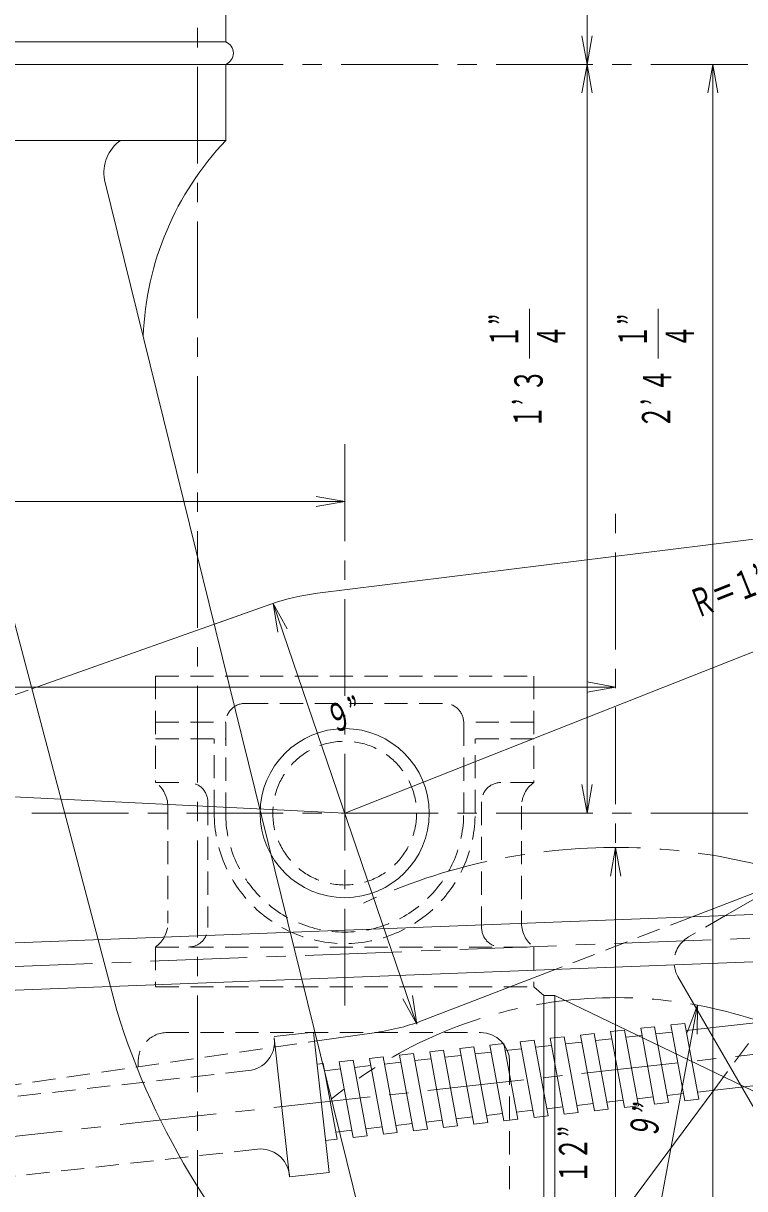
# Model space of a CAD drawing. Units: millimetres, scale not verified. Extents: x -5945 to 5945, y -4205 to 4205.
# Drawn here: x 2432 to 2805, y 1203 to 1805 of the extents above; entities that cross this region are included whole.
import ezdxf
from ezdxf.enums import TextEntityAlignment as Align

# ---------------------------------------------------------------- set-up
doc = ezdxf.new("R2010")
doc.units = ezdxf.units.MM
doc.header["$LTSCALE"] = 10
doc.linetypes.add('CHAIN1', pattern=[8, 5, -1, 1, -1])
doc.linetypes.add('DASHED1', pattern=[1.8, 1.2, -0.6])
for name, color, linetype, lineweight in [('0-0_0', 3, 'Continuous', 18), ('0-1_芯', 4, 'CHAIN1', 18), ('0-2_寸法', 2, 'Continuous', 18)]:
    doc.layers.add(name, color=color, linetype=linetype, lineweight=lineweight)
doc.styles.add('ＭＳ ゴシック', font='')
doc.styles.get('ＭＳ ゴシック').set_extended_font_data('MS Gothic')

msp = doc.modelspace()

# ---------------------------------------------------------------- linework, layer by layer
at = {"layer": '0-0_0'}
for p, q in [((2536.5, 1819.96), (2536.5, 1795.68)), ((2138.27, 1795.68), (2536.5, 1795.68)), ((2138.64, 1784.06), (2536.5, 1784.06)), ((2536.5, 1784.06), (2536.5, 1744.78)), ((2536.5, 1744.78), (2138.27, 1744.78)), ((2366.84, 1724.38), (2480.23, 1294.98)), ((2473.93, 1724.38), (2625.89, 1108.83)), ((3009.93, 1563.56), (2583.88, 1510.68)), ((2436.29, 1461.37), (2559.84, 1505.02)), ((2559.84, 1505.02), (2530.63, 1494.7)), ((2940.78, 1428.45), (2794.84, 1344.14)), ((2825.96, 1362.12), (2777.53, 1343.48)), ((1974.66, 1312.66), (2858.68, 1346.59)), ((1975.6, 1288.18), (2859.62, 1322.11)), ((2706.77, 1316.24), (2639.11, 1290.2)), ((2770.2, 1312.58), (2813.21, 1238.12)), ((2700.91, 1302.86), (2706.64, 1302.86)), ((2706.64, 1302.86), (2706.64, 1132.36)), ((2706.64, 1302.86), (2961.34, 1179.85)), ((2774.37, 1284.66), (2890.89, 1297.57)), ((2581.93, 1283.84), (2561.49, 1281.57)), ((2589.96, 1211.34), (2581.93, 1283.84)), ((2583.8, 1279.32), (2614.33, 1283.73)), ((2735.34, 1284.12), (2742.54, 1284.92)), ((2735.34, 1284.12), (2742.57, 1244.97)), ((2742.54, 1284.92), (2749.76, 1245.77)), ((2750.92, 1285.85), (2758.11, 1286.64)), ((2750.92, 1285.85), (2758.15, 1246.7)), ((2758.11, 1286.64), (2765.34, 1247.49)), ((2758.8, 1282.93), (2767.18, 1283.86)), ((2766.49, 1287.57), (2773.69, 1288.37)), ((2766.49, 1287.57), (2773.72, 1248.42)), ((2773.69, 1288.37), (2780.91, 1249.22)), ((2673.04, 1277.22), (2680.27, 1238.07)), ((2688.61, 1278.94), (2695.84, 1239.79)), ((2696.49, 1276.03), (2704.88, 1276.96)), ((2704.19, 1280.67), (2711.42, 1241.52)), ((2712.07, 1277.76), (2720.45, 1278.68)), ((2719.77, 1282.39), (2726.99, 1243.24)), ((2727.65, 1279.48), (2736.03, 1280.41)), ((2743.22, 1281.21), (2751.6, 1282.14)), ((2626.31, 1272.04), (2633.51, 1272.84)), ((2626.31, 1272.04), (2633.54, 1232.89)), ((2633.51, 1272.84), (2640.73, 1233.69)), ((2641.89, 1273.77), (2649.11, 1234.61)), ((2649.77, 1270.85), (2658.15, 1271.78)), ((2657.46, 1275.49), (2664.69, 1236.34)), ((2665.34, 1272.58), (2673.72, 1273.51)), ((2680.92, 1274.3), (2689.3, 1275.23)), ((2587.46, 1263.95), (2595.85, 1264.88)), ((2595.16, 1268.59), (2602.39, 1229.44)), ((2603.04, 1265.67), (2611.42, 1266.6)), ((2610.74, 1270.31), (2617.96, 1231.16)), ((2618.62, 1267.4), (2627, 1268.33)), ((2634.19, 1269.13), (2642.57, 1270.05)), ((2780.23, 1252.93), (2894.43, 1265.58)), ((2699.54, 1133.67), (2788.72, 1253.87)), ((2717.93, 1246.03), (2726.31, 1246.95)), ((2733.5, 1247.75), (2741.88, 1248.68)), ((2749.08, 1249.48), (2757.46, 1250.41)), ((2758.15, 1246.7), (2765.34, 1247.49)), ((2764.65, 1251.2), (2773.04, 1252.13)), ((2773.72, 1248.42), (2780.91, 1249.22)), ((2671.2, 1240.85), (2679.58, 1241.78)), ((2686.78, 1242.57), (2695.16, 1243.5)), ((2702.35, 1244.3), (2710.73, 1245.23)), ((2711.42, 1241.52), (2718.61, 1242.32)), ((2726.99, 1243.24), (2734.19, 1244.04)), ((2742.57, 1244.97), (2749.76, 1245.77)), ((2608.9, 1233.94), (2617.28, 1234.87)), ((2624.47, 1235.67), (2632.85, 1236.6)), ((2640.05, 1237.4), (2648.43, 1238.32)), ((2649.11, 1234.61), (2656.31, 1235.41)), ((2655.62, 1239.12), (2664.01, 1240.05)), ((2664.69, 1236.34), (2671.88, 1237.14)), ((2680.27, 1238.07), (2687.46, 1238.86)), ((2695.84, 1239.79), (2703.04, 1240.59)), ((2593.32, 1232.22), (2601.7, 1233.15)), ((2602.39, 1229.44), (2609.58, 1230.23)), ((2617.96, 1231.16), (2625.16, 1231.96)), ((2633.54, 1232.89), (2640.73, 1233.69)), ((2588.13, 1227.86), (2594.01, 1228.51)), ((2569.41, 1210.13), (2569.52, 1209.08))]:
    msp.add_line(p, q, dxfattribs=at)
at = {"layer": '0-0_0', "color": 1, "linetype": 'DASHED1'}
for p, q in [((2500.26, 1467.92), (2695.71, 1467.92)), ((2500.26, 1467.92), (2500.26, 1412.88)), ((2695.71, 1467.92), (2695.71, 1412.88)), ((1913.87, 1276.8), (2436.29, 1461.37)), ((2546.49, 1453.78), (2649.48, 1453.78)), ((2500.26, 1444.03), (2536.49, 1444.03)), ((2536.49, 1443.78), (2536.49, 1397.06)), ((2695.71, 1444.03), (2659.48, 1444.03)), ((2659.48, 1443.78), (2659.48, 1397.06)), ((2500.26, 1435.49), (2536.49, 1435.49)), ((2530.58, 1397.06), (2530.58, 1435.49)), ((2695.71, 1435.49), (2659.48, 1435.49)), ((2665.39, 1397.06), (2665.39, 1435.49)), ((2500.26, 1412.88), (2517.23, 1412.88)), ((2695.71, 1412.88), (2678.73, 1412.88)), ((2506.58, 1400.64), (2506.58, 1340.11)), ((2527.23, 1402.88), (2527.23, 1337.87)), ((2668.73, 1402.88), (2668.73, 1337.87)), ((2689.38, 1400.64), (2689.38, 1340.11)), ((2777.53, 1343.48), (2706.77, 1316.24)), ((2794.84, 1344.14), (2775.68, 1333.07)), ((2500.26, 1327.87), (2695.71, 1327.87)), ((2500.26, 1327.87), (2500.26, 1307.27)), ((2695.71, 1327.87), (2695.71, 1307.27)), ((2500.26, 1307.27), (2695.71, 1307.27)), ((2788.72, 1253.87), (2819.93, 1295.94)), ((2505.48, 1283.66), (2668.19, 1283.66)), ((2115.98, 1211.82), (2583.8, 1279.32)), ((2491.29, 1268.66), (2491.29, 1265.98)), ((2683.19, 1268.66), (2683.19, 1047.13)), ((2548.35, 1263.96), (2115.98, 1216.1)), ((2552.84, 1223.38), (1536.43, 1110.66))]:
    msp.add_line(p, q, dxfattribs=at)
at = {"layer": '0-0_0'}
for points in [[(2695.71, 1307.27), (2700.91, 1302.86), (2700.91, 1129.14)], [(2719.77, 1282.39), (2726.96, 1283.19), (2734.19, 1244.04)], [(2589.96, 1211.34), (2569.52, 1209.08), (2561.57, 1280.88)], [(2673.04, 1277.22), (2680.23, 1278.01), (2687.46, 1238.86)], [(2688.61, 1278.94), (2695.81, 1279.74), (2703.04, 1240.59)], [(2704.19, 1280.67), (2711.38, 1281.47), (2718.61, 1242.32)], [(2610.74, 1270.31), (2617.93, 1271.11), (2625.16, 1231.96)], [(2641.89, 1273.77), (2649.08, 1274.56), (2656.31, 1235.41)], [(2657.46, 1275.49), (2664.66, 1276.29), (2671.88, 1237.14)], [(2583.76, 1267.32), (2586.78, 1267.66), (2594.01, 1228.51)], [(2595.16, 1268.59), (2602.35, 1269.38), (2609.58, 1230.23)]]:
    msp.add_lwpolyline(points, dxfattribs=at)
msp.add_circle((2597.98, 1397.06), 43.69, dxfattribs=at)
at = {"layer": '0-0_0', "color": 1, "linetype": 'DASHED1'}
msp.add_circle((2597.98, 1397.06), 37.15, dxfattribs=at)
at = {"layer": '0-0_0'}
for centre, radius, start, end in [((2534.21, 1789.87), 6.24, 291.45156, 68.54844), ((2493.54, 1728.3), 20, 124.54999, 191.31763), ((2649.71, 1637.48), 155.98, 136.53762, 177.7271), ((2597.98, 1397.06), 114.5, 97.07523, 109.45816), ((2783.18, 1320.08), 15, 185.67908, 210.01461), ((2847.54, 1408.49), 384.45, 197.1729, 226.56593), ((2597.98, 1397.06), 114.5, 278.21052, 291.05238), ((2668.19, 1268.66), 15, 0, 90), ((2546.7, 1278.87), 15, 276.31402, 6.32281), ((2554.5, 1208.48), 15, 6.32281, 96.3316)]:
    msp.add_arc(centre, radius, start, end, dxfattribs=at)
at = {"layer": '0-0_0', "color": 1, "linetype": 'DASHED1'}
for centre, radius, start, end in [((2546.49, 1443.78), 10, 90, 180), ((2649.48, 1443.78), 10, 0, 90), ((2491.58, 1400.64), 15, 0, 54.66222), ((2517.23, 1402.88), 10, 0, 90), ((2678.73, 1402.88), 10, 90, 180), ((2704.38, 1400.64), 15, 125.33778, 180), ((2597.98, 1397.06), 67.41, 180, 0), ((2597.98, 1397.06), 61.49, 180, 0), ((2491.58, 1340.11), 15, 305.33778, 0), ((2517.23, 1337.87), 10, 270, 0), ((2678.73, 1337.87), 10, 180, 270), ((2704.38, 1340.11), 15, 180, 234.66222), ((2783.18, 1320.08), 15, 120.01461, 185.67908), ((2506.29, 1268.66), 15, 90, 180)]:
    msp.add_arc(centre, radius, start, end, dxfattribs=at)
at = {"layer": '0-1_芯'}
for p, q in [((2521.98, -507.15), (2521.98, 3085.49)), ((-3323.77, 1784.06), (3217.37, 1784.06)), ((2597.98, 1297.68), (2597.98, 1591.7)), ((2737.98, 921.69), (2737.98, 1553.78)), ((-3323.77, 1397.06), (3217.37, 1397.06)), ((1937.98, 1299), (3005.05, 1339.95)), ((1050.63, 1077.47), (3040.04, 1297.91))]:
    msp.add_line(p, q, dxfattribs=at)
for radius, start, end in [(309.46, 13.56064, 114.88368), (231.83, 8.72054, 129.27968)]:
    msp.add_arc((2737.98, 1069.87), radius, start, end, dxfattribs=at)
at = {"layer": '0-2_寸法'}
for p, q in [((2723.2, 1784.06), (2723.2, 2267.06)), ((2723.2, 1784.06), (2720.59, 1798.83)), ((2723.2, 1784.06), (2725.8, 1798.83)), ((2723.2, 1784.06), (2720.59, 1769.28)), ((2723.2, 1784.06), (2723.2, 1397.06)), ((2723.2, 1784.06), (2725.8, 1769.28)), ((2788.23, 1784.06), (2785.62, 1769.28)), ((2788.23, 1784.06), (2788.23, 1069.87)), ((2788.23, 1784.06), (2790.83, 1769.28)), ((2693.53, 1632.02), (2693.53, 1657.67)), ((2760, 1632.02), (2760, 1657.67)), ((2597.98, 1558.17), (2583.21, 1560.77)), ((2597.98, 1558.17), (2583.21, 1555.56)), ((2999.68, 1555.76), (2597.98, 1397.06)), ((2561.06, 1505.45), (2568.29, 1492.3)), ((2737.98, 1462.24), (2723.21, 1464.85)), ((2737.98, 1462.24), (2723.21, 1459.64)), ((2723.2, 1397.06), (2720.59, 1411.83)), ((2723.2, 1397.06), (2725.8, 1411.83)), ((2737.98, 1379.33), (2740.59, 1364.56)), ((2635.25, 1288.02), (2628.02, 1301.16)), ((2635.25, 1288.02), (2632.95, 1302.84)), ((2780.21, 1297.82), (2780.08, 1282.82))]:
    msp.add_line(p, q, dxfattribs=at)
for points in [[(2597.98, 1558.17), (1937.98, 1558.17), (1952.75, 1560.77)], [(2634.93, 1288.61), (2561.06, 1505.45), (2563.35, 1490.62)], [(2737.98, 1462.24), (1937.98, 1462.24), (1952.75, 1464.85)], [(2597.99, 1397.03), (1902.82, 1431.35), (1917.71, 1433.23)], [(2737.98, 1069.87), (2737.98, 1379.33), (2735.38, 1364.56)], [(2737.98, 1069.87), (2780.21, 1297.82), (2774.96, 1283.77)]]:
    msp.add_lwpolyline(points, dxfattribs=at)

# ---------------------------------------------------------------- texts
at = {"layer": '0-2_寸法', "style": 'ＭＳ ゴシック', "width": 0.6}
for s, rotation, p in [('１”', 90, (2692.03, 1637.34)), ('１”', 90, (2758.51, 1637.34)), ('４', 90, (2716.42, 1637.5)), ('４', 90, (2782.9, 1637.5)), ('３', 90, (2704.7, 1614.67)), ('４', 90, (2771.18, 1614.67)), ('１’', 90, (2704.16, 1595.82)), ('２’', 90, (2770.64, 1595.82)), ('Ｒ＝１’', 21.559, (2781.51, 1493.52)), ('９”', 18.813, (2593.1, 1433.91)), ('９”', 79.504, (2763.46, 1227.49)), ('１２”', 90, (2727.78, 1205.58))]:
    msp.add_text(s, height=14.66, rotation=rotation, dxfattribs=at).set_placement(p, align=Align.BOTTOM_LEFT)

doc.saveas('drawing.dxf')
